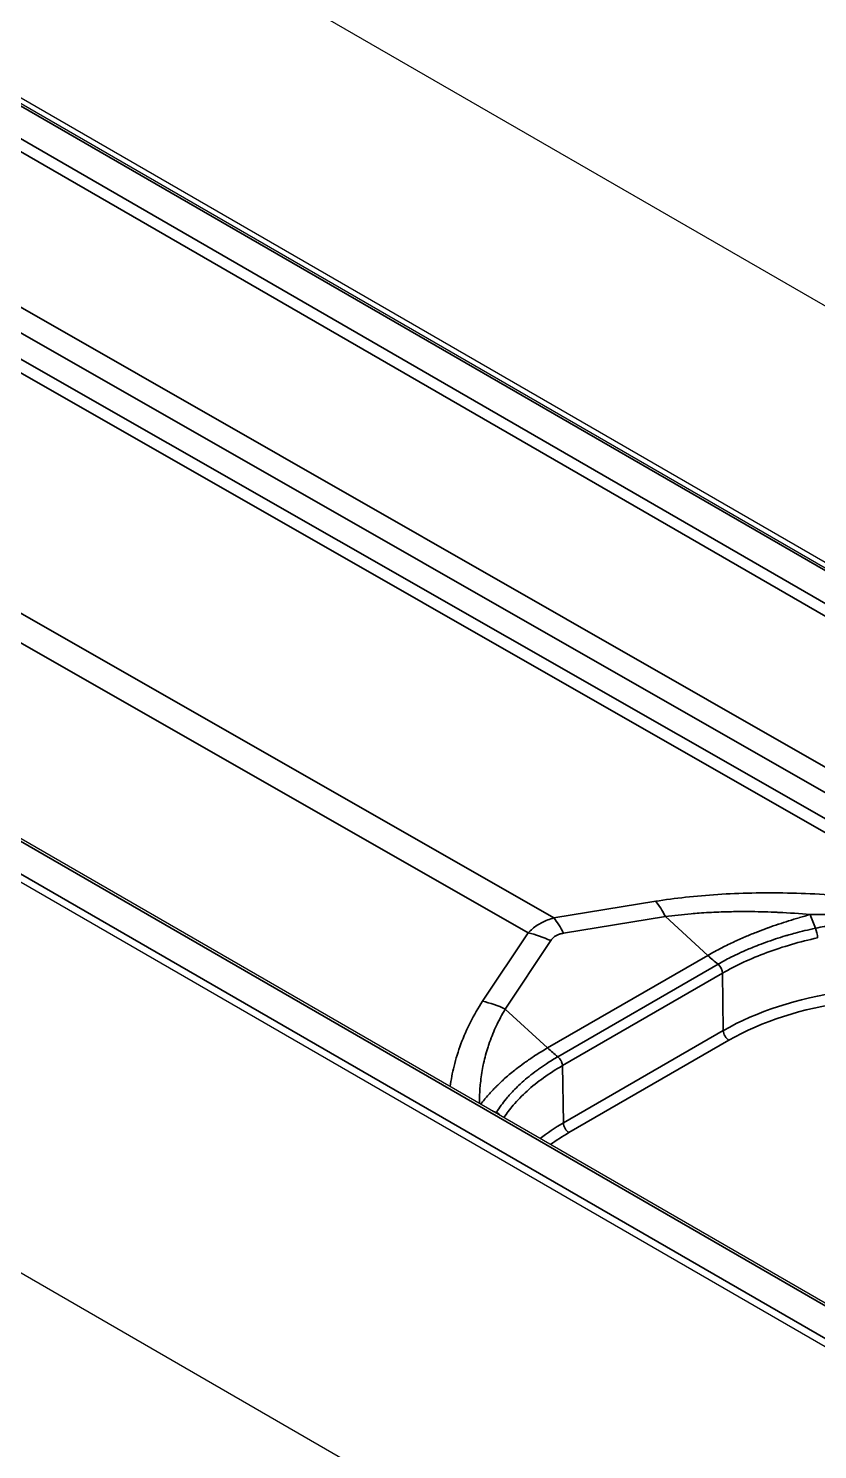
# Model space of a CAD drawing. Header units: millimetres. Extents: x 68 to 2000, y 100 to 2870.
# Drawn here: x 1414.19 to 1438.96, y 763.62 to 808.21 of the extents above; entities that cross this region are included whole.
import ezdxf

# ---------------------------------------------------------------- set-up
doc = ezdxf.new("R2010")
doc.units = ezdxf.units.MM
doc.header["$LTSCALE"] = 10
doc.layers.add('_Sichtbarkanten', color=7, linetype='Continuous', lineweight=25)
doc.layers.add('Sichtbar schmal (ISO)', color=7, linetype='Continuous', lineweight=35)

msp = doc.modelspace()

# ---------------------------------------------------------------- linework, layer by layer
at = {"layer": '_Sichtbarkanten'}
for p, q in [((1189.843, 943.466), (1508.041, 759.754)), ((1150.952, 921.012), (1469.15, 737.3)), ((1218.836, 918.507), (1464.915, 776.433)), ((1219.259, 918.44), (1464.696, 776.737)), ((1444.933, 764.903), (1198.866, 906.97)), ((1443.376, 764.428), (1197.94, 906.131)), ((1427.558, 775.678), (1427.557, 775.678))]:
    msp.add_line(p, q, dxfattribs=at)
at = {"layer": 'Sichtbar schmal (ISO)'}
for p, q in [((1464.79, 776.42), (1218.711, 918.495)), ((1217.827, 917.977), (1463.894, 775.91)), ((1463.717, 775.608), (1217.65, 917.675)), ((1444.808, 764.891), (1198.741, 906.958)), ((1197.845, 906.448), (1443.925, 764.374)), ((1375.12, 821.639), (1460.197, 773.044)), ((1374.769, 821.033), (1459.494, 772.638)), ((1384.991, 813.943), (1443.555, 780.485)), ((1385.394, 814.149), (1443.959, 780.691)), ((1383.02, 807.529), (1430.68, 780.3)), ((1382.213, 807.063), (1429.873, 779.834)), ((1430.68, 780.3), (1433.879, 780.822)), ((1430.987, 779.82), (1434.185, 780.342)), ((1434.185, 780.342), (1435.514, 779.124)), ((1428.448, 777.686), (1429.873, 779.834)), ((1429.158, 777.439), (1430.583, 779.587)), ((1435.514, 779.124), (1430.486, 776.221)), ((1430.808, 775.945), (1435.835, 778.847)), ((1430.954, 775.668), (1435.975, 778.566)), ((1435.975, 778.566), (1436.002, 776.766)), ((1429.158, 777.439), (1430.486, 776.221)), ((1430.981, 773.867), (1436.002, 776.766)), ((1431.158, 773.565), (1436.179, 776.463)), ((1427.576, 775.748), (1427.576, 775.748)), ((1430.981, 773.867), (1430.954, 775.668))]:
    msp.add_line(p, q, dxfattribs=at)
for centre, major_axis, ratio, start_param, end_param in [((1433.686, 778.672), (0.402, -2.467), 0.391017, 2.24872, 2.561217), ((1439.178, 783.395), (0.866, -4.924), 0.233895, 5.323009, 5.43761), ((1430.488, 778.15), (0.402, -2.467), 0.391017, 2.24872, 2.561217), ((1438.876, 779.806), (0.053, -0.244), 0.266803, 0.941292, 2.285997), ((1430.084, 777.917), (2.083, -1.382), 0.681186, 1.775229, 2.087726), ((1436.512, 782.464), (2.5, -4.33), 0.57735, 5.211566, 5.305218), ((1435.8, 778.666), (0.121, -0.219), 0.577837, 0.813736, 2.174367), ((1441.662, 773.498), (8.004, 0), 0.57735, 0.194068, 2.356194), ((1441.662, 773.297), (7.754, 0), 0.57735, 0.154936, 2.356194), ((1428.659, 775.769), (2.083, -1.382), 0.681186, 1.775228, 2.087725), ((1436.179, 776.667), (-0.125, 0.217), 0.57735, 0.802851, 2.356194), ((1431.485, 779.561), (2.5, -4.33), 0.57735, 5.211566, 5.305218), ((1429.877, 778.025), (4.43, -2.318), 0.783279, 4.86538, 4.891566), ((1428.83, 774.006), (0.211, -0.133), 0.776531, 1.099019, 1.812799), ((1436.641, 770.599), (8.004, 0), 0.57735, 2.356194, 2.495666), ((1431.158, 773.769), (-0.125, 0.217), 0.57735, 0.802851, 2.356194), ((1436.641, 770.399), (7.754, 0), 0.57735, 2.356194, 2.468253)]:
    msp.add_ellipse(centre, major_axis=major_axis, ratio=ratio, start_param=start_param, end_param=end_param, dxfattribs=at)
for points, knots in [([(1433.879, 780.822), (1434.18, 780.871), (1434.492, 780.913), (1434.817, 780.949), (1435.142, 780.985), (1435.479, 781.014), (1435.826, 781.036), (1436.173, 781.059), (1436.531, 781.074), (1436.896, 781.081), (1437.261, 781.089), (1437.633, 781.089), (1438.012, 781.082), (1438.39, 781.074), (1438.775, 781.06), (1439.164, 781.037), (1439.553, 781.015), (1439.945, 780.985), (1440.336, 780.948), (1440.726, 780.911), (1441.114, 780.867), (1441.489, 780.819), (1441.864, 780.77), (1442.227, 780.716), (1442.572, 780.66), (1442.916, 780.604), (1443.243, 780.545), (1443.555, 780.485)], [0, 0, 0, 0, 0.1111111, 0.1111111, 0.1111111, 0.2222222, 0.2222222, 0.2222222, 0.3333333, 0.3333333, 0.3333333, 0.4444444, 0.4444444, 0.4444444, 0.5555556, 0.5555556, 0.5555556, 0.6666667, 0.6666667, 0.6666667, 0.7777778, 0.7777778, 0.7777778, 0.8888889, 0.8888889, 0.8888889, 0.9999999, 0.9999999, 0.9999999, 0.9999999]), ([(1434.185, 780.342), (1434.445, 780.378), (1434.716, 780.407), (1434.996, 780.431), (1435.077, 780.438), (1435.158, 780.445), (1435.24, 780.451), (1435.444, 780.465), (1435.653, 780.477), (1435.865, 780.485), (1436.037, 780.491), (1436.212, 780.496), (1436.389, 780.498), (1436.52, 780.5), (1436.652, 780.5), (1436.785, 780.5), (1437.057, 780.498), (1437.333, 780.492), (1437.613, 780.48), (1437.657, 780.478), (1437.701, 780.476), (1437.745, 780.474), (1438.07, 780.458), (1438.399, 780.436), (1438.731, 780.406)], [0, 0, 0, 0, 0.2, 0.2, 0.2, 0.257551, 0.257551, 0.257551, 0.4, 0.4, 0.4, 0.515115, 0.515115, 0.515115, 0.6, 0.6, 0.6, 0.772792, 0.772792, 0.772792, 0.8, 0.8, 0.8, 1, 1, 1, 1]), ([(1438.731, 780.406), (1438.616, 780.374), (1438.502, 780.342), (1438.389, 780.309), (1438.387, 780.308), (1438.385, 780.308), (1438.384, 780.308), (1438.274, 780.275), (1438.165, 780.242), (1438.057, 780.209), (1438.056, 780.208), (1438.054, 780.208), (1438.052, 780.207), (1437.946, 780.174), (1437.84, 780.139), (1437.736, 780.104), (1437.732, 780.103), (1437.728, 780.102), (1437.724, 780.101), (1437.62, 780.066), (1437.518, 780.03), (1437.414, 779.993), (1437.41, 779.991), (1437.406, 779.99), (1437.401, 779.988), (1437.296, 779.95), (1437.19, 779.91), (1437.081, 779.868), (1437.078, 779.867), (1437.076, 779.866), (1437.073, 779.864), (1436.961, 779.821), (1436.846, 779.774), (1436.727, 779.724), (1436.608, 779.674), (1436.485, 779.619), (1436.356, 779.56), (1436.352, 779.558), (1436.349, 779.556), (1436.345, 779.554), (1436.22, 779.496), (1436.089, 779.433), (1435.953, 779.363), (1435.948, 779.36), (1435.944, 779.358), (1435.939, 779.356), (1435.803, 779.285), (1435.66, 779.208), (1435.514, 779.124)], [0, 0, 0, 0, 0.111111, 0.111111, 0.111111, 0.11267, 0.11267, 0.11267, 0.220675, 0.220675, 0.220675, 0.222222, 0.222222, 0.222222, 0.329386, 0.329386, 0.329386, 0.333333, 0.333333, 0.333333, 0.440102, 0.440102, 0.440102, 0.444444, 0.444444, 0.444444, 0.552829, 0.552829, 0.552829, 0.555556, 0.555556, 0.555556, 0.666667, 0.666667, 0.666667, 0.777778, 0.777778, 0.777778, 0.781096, 0.781096, 0.781096, 0.888889, 0.888889, 0.888889, 0.892494, 0.892494, 0.892494, 1, 1, 1, 1]), ([(1443.555, 780.485), (1443.588, 780.475), (1443.618, 780.465), (1443.648, 780.456), (1443.677, 780.446), (1443.705, 780.437), (1443.731, 780.428), (1443.758, 780.419), (1443.783, 780.411), (1443.807, 780.402), (1443.831, 780.394), (1443.853, 780.385), (1443.874, 780.377), (1443.896, 780.369), (1443.915, 780.362), (1443.934, 780.354), (1443.944, 780.35), (1443.953, 780.346), (1443.962, 780.342), (1443.971, 780.339), (1443.978, 780.335), (1443.986, 780.332), (1444.002, 780.325), (1444.017, 780.318), (1444.03, 780.311), (1444.044, 780.305), (1444.056, 780.298), (1444.067, 780.292), (1444.077, 780.286), (1444.087, 780.28), (1444.095, 780.274), (1444.103, 780.268), (1444.109, 780.263), (1444.114, 780.258), (1444.119, 780.253), (1444.123, 780.248), (1444.125, 780.244), (1444.127, 780.24), (1444.128, 780.236), (1444.128, 780.232), (1444.128, 780.228), (1444.126, 780.225), (1444.123, 780.221), (1444.12, 780.218), (1444.115, 780.215), (1444.109, 780.212), (1444.102, 780.209), (1444.094, 780.206), (1444.084, 780.204), (1444.074, 780.201), (1444.062, 780.199), (1444.048, 780.197), (1444.034, 780.195), (1444.019, 780.194), (1444.001, 780.193), (1443.984, 780.192), (1443.965, 780.191), (1443.944, 780.191), (1443.926, 780.19), (1443.908, 780.19), (1443.888, 780.19), (1443.884, 780.19), (1443.881, 780.19), (1443.877, 780.19), (1443.853, 780.191), (1443.828, 780.191), (1443.801, 780.192), (1443.775, 780.193), (1443.747, 780.194), (1443.717, 780.195), (1443.688, 780.196), (1443.658, 780.198), (1443.626, 780.199), (1443.594, 780.201), (1443.56, 780.203), (1443.525, 780.205), (1443.49, 780.207), (1443.453, 780.21), (1443.415, 780.212), (1443.376, 780.215), (1443.336, 780.218), (1443.294, 780.221), (1443.252, 780.224), (1443.207, 780.227), (1443.161, 780.231), (1443.115, 780.234), (1443.066, 780.238), (1443.016, 780.242), (1442.965, 780.246), (1442.912, 780.25), (1442.856, 780.254), (1442.822, 780.257), (1442.787, 780.259), (1442.75, 780.262), (1442.728, 780.264), (1442.705, 780.266), (1442.682, 780.267), (1442.621, 780.272), (1442.557, 780.277), (1442.49, 780.282), (1442.423, 780.287), (1442.353, 780.292), (1442.28, 780.297), (1442.207, 780.303), (1442.13, 780.308), (1442.049, 780.314), (1441.969, 780.319), (1441.885, 780.325), (1441.798, 780.33), (1441.711, 780.336), (1441.62, 780.341), (1441.525, 780.347), (1441.521, 780.347), (1441.518, 780.347), (1441.514, 780.348), (1441.423, 780.353), (1441.328, 780.358), (1441.229, 780.363), (1441.126, 780.368), (1441.019, 780.373), (1440.906, 780.378), (1440.793, 780.383), (1440.675, 780.388), (1440.551, 780.392), (1440.438, 780.396), (1440.319, 780.399), (1440.195, 780.402), (1440.183, 780.403), (1440.172, 780.403), (1440.161, 780.403), (1440.024, 780.406), (1439.881, 780.409), (1439.73, 780.41), (1439.58, 780.412), (1439.422, 780.413), (1439.255, 780.412), (1439.135, 780.411), (1439.011, 780.41), (1438.882, 780.408), (1438.832, 780.407), (1438.782, 780.407), (1438.731, 780.406)], [0, 0, 0, 0, 0.0243902, 0.0243902, 0.0243902, 0.0487805, 0.0487805, 0.0487805, 0.0731707, 0.0731707, 0.0731707, 0.097561, 0.097561, 0.097561, 0.1219512, 0.1219512, 0.1219512, 0.1348687, 0.1348687, 0.1348687, 0.1463415, 0.1463415, 0.1463415, 0.1707317, 0.1707317, 0.1707317, 0.195122, 0.195122, 0.195122, 0.2195122, 0.2195122, 0.2195122, 0.2439024, 0.2439024, 0.2439024, 0.2682927, 0.2682927, 0.2682927, 0.2926829, 0.2926829, 0.2926829, 0.3170732, 0.3170732, 0.3170732, 0.3414634, 0.3414634, 0.3414634, 0.3658537, 0.3658537, 0.3658537, 0.3902439, 0.3902439, 0.3902439, 0.4146341, 0.4146341, 0.4146341, 0.4390244, 0.4390244, 0.4390244, 0.4597132, 0.4597132, 0.4597132, 0.4634146, 0.4634146, 0.4634146, 0.4878049, 0.4878049, 0.4878049, 0.5121951, 0.5121951, 0.5121951, 0.5365854, 0.5365854, 0.5365854, 0.5609756, 0.5609756, 0.5609756, 0.5853659, 0.5853659, 0.5853659, 0.6097561, 0.6097561, 0.6097561, 0.6341463, 0.6341463, 0.6341463, 0.6585366, 0.6585366, 0.6585366, 0.6829268, 0.6829268, 0.6829268, 0.6979935, 0.6979935, 0.6979935, 0.7073171, 0.7073171, 0.7073171, 0.7317073, 0.7317073, 0.7317073, 0.7560976, 0.7560976, 0.7560976, 0.7804878, 0.7804878, 0.7804878, 0.804878, 0.804878, 0.804878, 0.8292683, 0.8292683, 0.8292683, 0.8302928, 0.8302928, 0.8302928, 0.8536585, 0.8536585, 0.8536585, 0.8780488, 0.8780488, 0.8780488, 0.902439, 0.902439, 0.902439, 0.9248125, 0.9248125, 0.9248125, 0.9268293, 0.9268293, 0.9268293, 0.9512195, 0.9512195, 0.9512195, 0.9756098, 0.9756098, 0.9756098, 0.9932006, 0.9932006, 0.9932006, 0.9999998, 0.9999998, 0.9999998, 0.9999998]), ([(1429.873, 779.834), (1429.918, 779.879), (1429.964, 779.921), (1430.012, 779.96), (1430.06, 779.999), (1430.109, 780.035), (1430.16, 780.068), (1430.211, 780.101), (1430.264, 780.132), (1430.319, 780.16), (1430.374, 780.188), (1430.431, 780.214), (1430.491, 780.237), (1430.552, 780.26), (1430.615, 780.281), (1430.68, 780.3)], [0.0000009, 0.0000009, 0.0000009, 0.0000009, 0.2, 0.2, 0.2, 0.4, 0.4, 0.4, 0.6, 0.6, 0.6, 0.8, 0.8, 0.8, 1, 1, 1, 1]), ([(1435.835, 778.847), (1435.965, 778.922), (1436.099, 778.995), (1436.238, 779.065), (1436.328, 779.11), (1436.421, 779.155), (1436.514, 779.199), (1436.55, 779.215), (1436.587, 779.232), (1436.623, 779.248), (1436.742, 779.301), (1436.863, 779.353), (1436.986, 779.402), (1437.076, 779.438), (1437.166, 779.473), (1437.258, 779.507), (1437.28, 779.515), (1437.302, 779.523), (1437.324, 779.531), (1437.429, 779.569), (1437.534, 779.605), (1437.641, 779.64), (1437.742, 779.673), (1437.844, 779.705), (1437.947, 779.736), (1437.983, 779.747), (1438.019, 779.757), (1438.056, 779.768), (1438.121, 779.787), (1438.187, 779.805), (1438.253, 779.823), (1438.355, 779.85), (1438.459, 779.877), (1438.563, 779.902), (1438.671, 779.928), (1438.781, 779.953), (1438.891, 779.977)], [0, 0, 0, 0, 0.1511745, 0.1511745, 0.1511745, 0.25, 0.25, 0.25, 0.2878367, 0.2878367, 0.2878367, 0.4108273, 0.4108273, 0.4108273, 0.5, 0.5, 0.5, 0.521296, 0.521296, 0.521296, 0.6219285, 0.6219285, 0.6219285, 0.7168528, 0.7168528, 0.7168528, 0.75, 0.75, 0.75, 0.8099122, 0.8099122, 0.8099122, 0.9029114, 0.9029114, 0.9029114, 0.9999993, 0.9999993, 0.9999993, 0.9999993]), ([(1438.891, 779.977), (1439.087, 780.019), (1439.277, 780.055), (1439.459, 780.085), (1439.474, 780.087), (1439.49, 780.09), (1439.506, 780.092), (1439.67, 780.119), (1439.827, 780.14), (1439.978, 780.158), (1440.007, 780.161), (1440.036, 780.165), (1440.065, 780.168), (1440.199, 780.183), (1440.329, 780.195), (1440.453, 780.205), (1440.493, 780.208), (1440.532, 780.211), (1440.571, 780.214), (1440.68, 780.221), (1440.786, 780.227), (1440.889, 780.231), (1440.936, 780.233), (1440.983, 780.235), (1441.03, 780.237), (1441.118, 780.239), (1441.203, 780.241), (1441.286, 780.242), (1441.34, 780.243), (1441.393, 780.243), (1441.445, 780.243), (1441.515, 780.243), (1441.583, 780.242), (1441.65, 780.241), (1441.708, 780.24), (1441.766, 780.239), (1441.822, 780.237), (1441.876, 780.235), (1441.93, 780.233), (1441.982, 780.231), (1442.044, 780.229), (1442.104, 780.226), (1442.163, 780.222), (1442.205, 780.22), (1442.246, 780.218), (1442.286, 780.215), (1442.35, 780.211), (1442.413, 780.206), (1442.473, 780.202), (1442.504, 780.199), (1442.534, 780.197), (1442.565, 780.194), (1442.63, 780.189), (1442.693, 780.183), (1442.755, 780.177), (1442.777, 780.175), (1442.798, 780.172), (1442.82, 780.17), (1442.886, 780.164), (1442.95, 780.157), (1443.011, 780.149), (1443.025, 780.148), (1443.039, 780.146), (1443.053, 780.145), (1443.12, 780.137), (1443.183, 780.129), (1443.245, 780.121), (1443.252, 780.12), (1443.26, 780.119), (1443.267, 780.118), (1443.333, 780.109), (1443.396, 780.101), (1443.456, 780.092), (1443.459, 780.092), (1443.461, 780.092), (1443.463, 780.091), (1443.524, 780.083), (1443.583, 780.074), (1443.639, 780.066), (1443.642, 780.065), (1443.645, 780.065), (1443.648, 780.064), (1443.703, 780.056), (1443.756, 780.048), (1443.806, 780.04), (1443.811, 780.04), (1443.816, 780.039), (1443.821, 780.038), (1443.871, 780.03), (1443.92, 780.023), (1443.965, 780.015), (1443.968, 780.015), (1443.971, 780.014), (1443.974, 780.014), (1444.022, 780.006), (1444.068, 779.999), (1444.11, 779.992)], [0, 0, 0, 0, 0.057475, 0.057475, 0.057475, 0.0625, 0.0625, 0.0625, 0.114892, 0.114892, 0.114892, 0.125, 0.125, 0.125, 0.172446, 0.172446, 0.172446, 0.1875, 0.1875, 0.1875, 0.230103, 0.230103, 0.230103, 0.25, 0.25, 0.25, 0.287856, 0.287856, 0.287856, 0.3125, 0.3125, 0.3125, 0.345699, 0.345699, 0.345699, 0.375, 0.375, 0.375, 0.403617, 0.403617, 0.403617, 0.4375, 0.4375, 0.4375, 0.461605, 0.461605, 0.461605, 0.5, 0.5, 0.5, 0.519654, 0.519654, 0.519654, 0.5625, 0.5625, 0.5625, 0.577754, 0.577754, 0.577754, 0.625, 0.625, 0.625, 0.635857, 0.635857, 0.635857, 0.6875, 0.6875, 0.6875, 0.693885, 0.693885, 0.693885, 0.75, 0.75, 0.75, 0.751922, 0.751922, 0.751922, 0.809348, 0.809348, 0.809348, 0.8125, 0.8125, 0.8125, 0.869313, 0.869313, 0.869313, 0.875, 0.875, 0.875, 0.93366, 0.93366, 0.93366, 0.9375, 0.9375, 0.9375, 1, 1, 1, 1]), ([(1430.583, 779.587), (1430.6, 779.613), (1430.639, 779.66), (1430.706, 779.717), (1430.786, 779.763), (1430.877, 779.798), (1430.949, 779.814), (1430.987, 779.82)], [0.0000017, 0.0000017, 0.0000017, 0.0000017, 0.2, 0.4, 0.6, 0.8, 1, 1, 1, 1]), ([(1435.975, 778.566), (1436.185, 778.687), (1436.406, 778.802), (1436.638, 778.91), (1436.87, 779.018), (1437.113, 779.119), (1437.365, 779.212), (1437.617, 779.305), (1437.877, 779.391), (1438.144, 779.468), (1438.411, 779.545), (1438.683, 779.613), (1438.96, 779.674)], [0, 0, 0, 0, 0.25, 0.25, 0.25, 0.5, 0.5, 0.5, 0.75, 0.75, 0.75, 1, 1, 1, 1]), ([(1427.427, 775.011), (1427.457, 775.224), (1427.498, 775.436), (1427.551, 775.65), (1427.608, 775.88), (1427.679, 776.113), (1427.765, 776.346), (1427.851, 776.578), (1427.953, 776.81), (1428.067, 777.034), (1428.181, 777.258), (1428.308, 777.475), (1428.448, 777.686)], [0.6072613, 0.6072613, 0.6072613, 0.6072613, 0.7, 0.7, 0.7, 0.8, 0.8, 0.8, 0.9, 0.9, 0.9, 1, 1, 1, 1]), ([(1428.35, 774.478), (1428.35, 774.481), (1428.35, 774.484), (1428.35, 774.488), (1428.348, 774.667), (1428.355, 774.847), (1428.37, 775.026), (1428.373, 775.058), (1428.375, 775.089), (1428.379, 775.12), (1428.397, 775.294), (1428.423, 775.467), (1428.457, 775.642), (1428.464, 775.673), (1428.47, 775.705), (1428.477, 775.737), (1428.515, 775.911), (1428.562, 776.086), (1428.618, 776.26), (1428.626, 776.284), (1428.634, 776.308), (1428.642, 776.332), (1428.704, 776.513), (1428.775, 776.692), (1428.854, 776.866), (1428.86, 776.878), (1428.865, 776.89), (1428.871, 776.902), (1428.957, 777.087), (1429.053, 777.266), (1429.158, 777.439)], [0.0212861, 0.0212861, 0.0212861, 0.0212861, 0.0244768, 0.0244768, 0.0244768, 0.2, 0.2, 0.2, 0.2305457, 0.2305457, 0.2305457, 0.4, 0.4, 0.4, 0.4308357, 0.4308357, 0.4308357, 0.6, 0.6, 0.6, 0.6234963, 0.6234963, 0.6234963, 0.8, 0.8, 0.8, 0.8122123, 0.8122123, 0.8122123, 1, 1, 1, 1]), ([(1430.486, 776.221), (1430.348, 776.141), (1430.222, 776.064), (1430.106, 775.989), (1430.095, 775.982), (1430.085, 775.975), (1430.074, 775.969), (1429.97, 775.901), (1429.874, 775.836), (1429.786, 775.773), (1429.77, 775.761), (1429.753, 775.75), (1429.737, 775.738), (1429.658, 775.681), (1429.585, 775.626), (1429.516, 775.573), (1429.497, 775.557), (1429.478, 775.542), (1429.459, 775.527), (1429.397, 775.478), (1429.339, 775.431), (1429.284, 775.385), (1429.263, 775.367), (1429.243, 775.35), (1429.223, 775.332), (1429.173, 775.289), (1429.125, 775.246), (1429.079, 775.204), (1429.058, 775.185), (1429.038, 775.166), (1429.018, 775.148), (1428.975, 775.107), (1428.933, 775.067), (1428.893, 775.027), (1428.873, 775.007), (1428.853, 774.987), (1428.834, 774.968), (1428.793, 774.926), (1428.754, 774.885), (1428.715, 774.844), (1428.697, 774.824), (1428.679, 774.805), (1428.662, 774.785), (1428.619, 774.738), (1428.577, 774.69), (1428.536, 774.642), (1428.524, 774.628), (1428.512, 774.614), (1428.501, 774.6), (1428.461, 774.553), (1428.423, 774.505), (1428.386, 774.457)], [0, 0, 0, 0, 0.1016717, 0.1016717, 0.1016717, 0.1111111, 0.1111111, 0.1111111, 0.2045981, 0.2045981, 0.2045981, 0.2222222, 0.2222222, 0.2222222, 0.3085882, 0.3085882, 0.3085882, 0.3333333, 0.3333333, 0.3333333, 0.4138486, 0.4138486, 0.4138486, 0.4444444, 0.4444444, 0.4444444, 0.521024, 0.521024, 0.521024, 0.5555556, 0.5555556, 0.5555556, 0.6298842, 0.6298842, 0.6298842, 0.6666667, 0.6666667, 0.6666667, 0.7424219, 0.7424219, 0.7424219, 0.7777778, 0.7777778, 0.7777778, 0.8637477, 0.8637477, 0.8637477, 0.8888889, 0.8888889, 0.8888889, 0.9736402, 0.9736402, 0.9736402, 0.9736402]), ([(1428.88, 774.197), (1428.927, 774.273), (1428.978, 774.348), (1429.032, 774.422), (1429.08, 774.488), (1429.131, 774.554), (1429.185, 774.619), (1429.199, 774.636), (1429.214, 774.654), (1429.229, 774.672), (1429.265, 774.714), (1429.302, 774.756), (1429.34, 774.797), (1429.393, 774.855), (1429.448, 774.913), (1429.506, 774.969), (1429.559, 775.023), (1429.615, 775.075), (1429.672, 775.127), (1429.678, 775.133), (1429.685, 775.139), (1429.691, 775.144), (1429.759, 775.206), (1429.83, 775.266), (1429.903, 775.326), (1429.983, 775.391), (1430.067, 775.455), (1430.153, 775.518), (1430.169, 775.53), (1430.185, 775.542), (1430.201, 775.554), (1430.282, 775.612), (1430.365, 775.669), (1430.45, 775.725), (1430.566, 775.8), (1430.685, 775.874), (1430.808, 775.945)], [0, 0, 0, 0, 0.117316, 0.117316, 0.117316, 0.221559, 0.221559, 0.221559, 0.25, 0.25, 0.25, 0.31765, 0.31765, 0.31765, 0.411827, 0.411827, 0.411827, 0.5, 0.5, 0.5, 0.509587, 0.509587, 0.509587, 0.613981, 0.613981, 0.613981, 0.728548, 0.728548, 0.728548, 0.75, 0.75, 0.75, 0.85646, 0.85646, 0.85646, 1, 1, 1, 1]), ([(1430.808, 775.945), (1430.824, 775.932), (1430.84, 775.918), (1430.854, 775.901), (1430.869, 775.885), (1430.882, 775.867), (1430.894, 775.847), (1430.901, 775.837), (1430.907, 775.826), (1430.913, 775.816), (1430.917, 775.806), (1430.922, 775.797), (1430.926, 775.788), (1430.935, 775.767), (1430.942, 775.746), (1430.946, 775.726), (1430.951, 775.706), (1430.954, 775.686), (1430.954, 775.668)], [0, 0, 0, 0, 0.2, 0.2, 0.2, 0.4, 0.4, 0.4, 0.507792, 0.507792, 0.507792, 0.6, 0.6, 0.6, 0.8, 0.8, 0.8, 1, 1, 1, 1]), ([(1429.114, 774.036), (1429.202, 774.167), (1429.3, 774.297), (1429.409, 774.424), (1429.539, 774.576), (1429.684, 774.725), (1429.843, 774.869), (1430.002, 775.013), (1430.175, 775.152), (1430.361, 775.285), (1430.546, 775.419), (1430.745, 775.546), (1430.954, 775.668)], [0.0400837, 0.0400837, 0.0400837, 0.0400837, 0.25, 0.25, 0.25, 0.5, 0.5, 0.5, 0.75, 0.75, 0.75, 1, 1, 1, 1])]:
    msp.add_open_spline(points, degree=3, knots=knots, dxfattribs=at)
msp.add_open_spline([(1428.868, 774.179), (1428.872, 774.185), (1428.876, 774.191), (1428.88, 774.197)], degree=3, dxfattribs=at)

doc.saveas('drawing.dxf')
